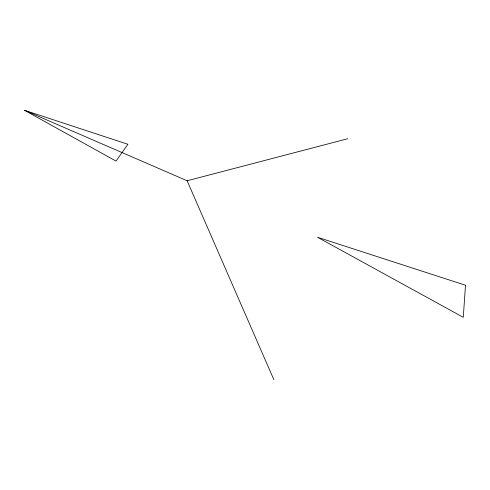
<?xml version="1.0" encoding="UTF-8"?>
<svg xmlns="http://www.w3.org/2000/svg" width="490" height="490" viewBox="0 0 490 490"><rect width="100%" height="100%" fill="white"/><g stroke="black" fill="none" stroke-linecap="round" stroke-linejoin="round"><path stroke-width="0.73" d="M24.5 110.293L127.89 144.274L116.014 161.094L24.5 110.293L187.137 180.767L347.673 138.744M187.137 180.767L273.861 379.707M465.5 285.241L463.277 317.312L317.496 237.252L465.5 285.241"/></g></svg>
